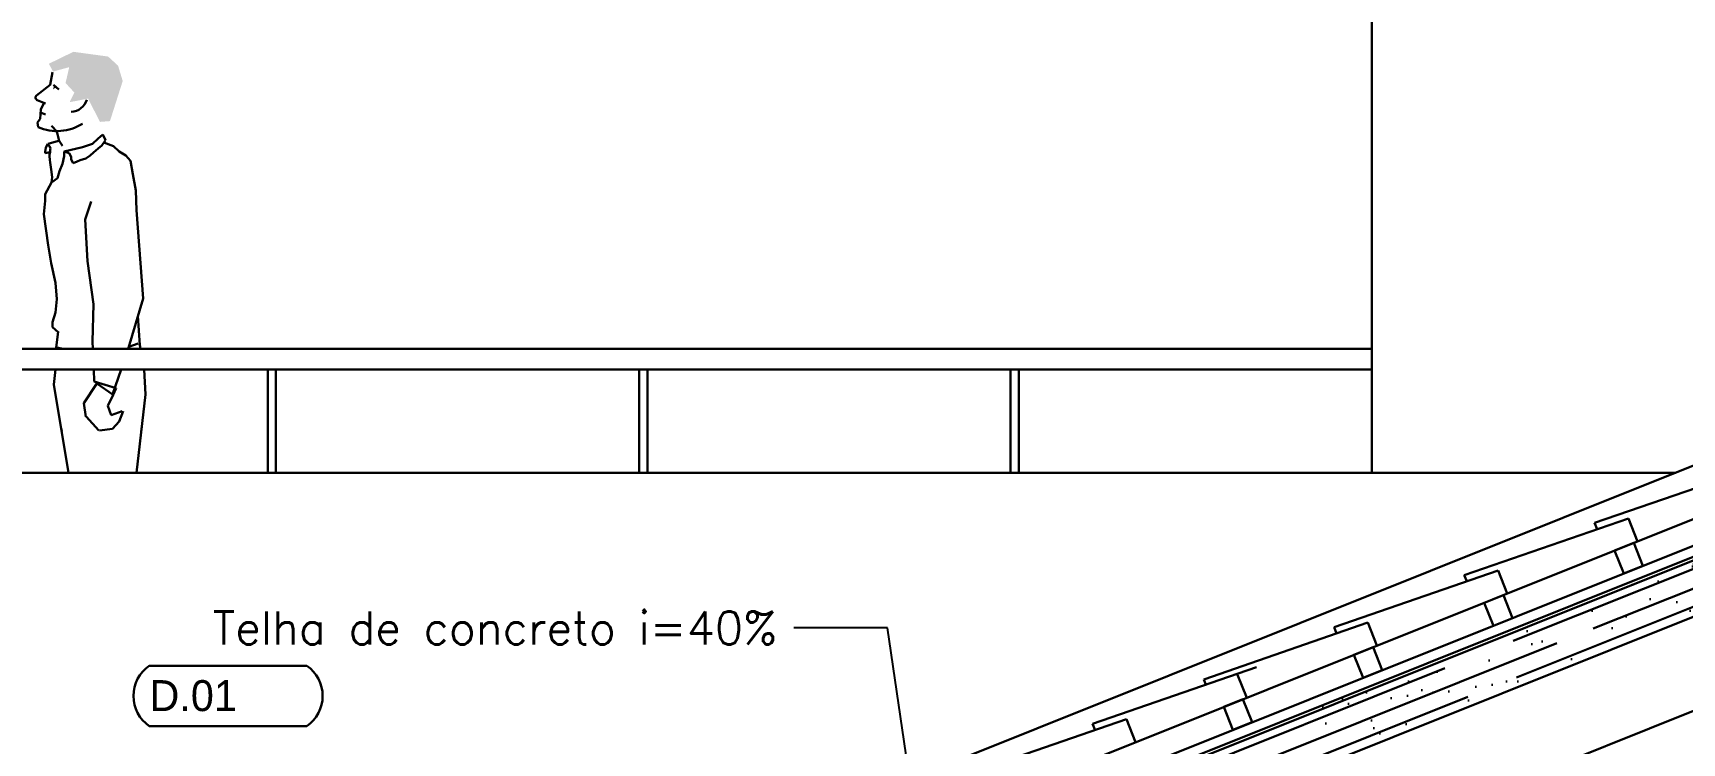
# Model space of a CAD drawing. Header units: millimetres. Extents: x -4228 to 27092, y -6721 to 984.
# Drawn here: x 24913.4 to 25313, y -2540.4 to -2368.5 of the extents above; entities that cross this region are included whole.
import ezdxf

# ---------------------------------------------------------------- set-up
doc = ezdxf.new("R2010")
doc.units = ezdxf.units.MM
doc.header["$LTSCALE"] = 50
doc.layers.get('0').update_dxf_attribs({"lineweight": 0})
for name, color, linetype in [('borda100', 3, 'Continuous'), ('gesso', 7, 'Continuous'), ('guardacorpo', 2, 'Continuous'), ('HACHURA', 2, 'Continuous'), ('hatch', 2, 'Continuous'), ('madeiramento', 2, 'Continuous'), ('PAREDES3', 2, 'Continuous'), ('telhas', 3, 'Continuous'), ('TEXTO', 7, 'Continuous'), ('textocod_100', 7, 'Continuous')]:
    doc.layers.add(name, color=color, linetype=linetype)
doc.styles.add('CODIGO', font='bgothl.ttf')
doc.styles.add('ROMANS', font='romans.shx')
doc.dimstyles.new('LEADER_50', dxfattribs={"dimscale": 0, "dimtxt": 8, "dimasz": 10, "dimexe": 10, "dimexo": 5, "dimgap": 4, "dimtad": 0, "dimdec": 0, "dimzin": 1, "dimdsep": 46, "dimtxsty": 'ROMANS', "dimcen": 10, "dimdle": 10, "dimclrd": 9, "dimclre": 9, "dimclrt": 7, "dimaunit": 1, "dimadec": 0, "dimazin": 0, "dimtm": 1e-09, "dimtfac": 1, "dimtdec": 0, "dimtmove": 2, "dimatfit": 3, "dimfxl": 1, "dimtolj": 1, "dimtzin": 0, "dimarcsym": 0})

msp = doc.modelspace()

# ---------------------------------------------------------------- hatches: boundary and pattern name
at = {"layer": 'hatch', "linetype": 'Continuous', "lineweight": 30}
h = msp.add_hatch(dxfattribs=at)
h.set_pattern_fill('AR-RROOF', color=3, scale=0.5, style=0)
h.set_pattern_definition([(21.8014, (25159.258, -2572.462), (21.22498, 22.1683), [190.5, -25.4, 63.5, -12.7]), (21.8014, (25172.583, -2560.293), (-18.0648, 10.9662), [38.1, -4.191, 76.2, -9.525]), (21.8014, (25161.145, -2560.081), (58.15644, 32.42705), [101.6, -17.78, 50.8, -12.7])])
h.paths.add_polyline_path([(25336.41, -2487.06), (25051.86, -2600.88), (25052.93, -2603.56), (25081.51, -2603.56), (25140.76, -2579.86), (25140.76, -2572.46), (25159.26, -2572.46), (25372.76, -2487.06)])
h.paths.add_polyline_path([(25512.76, -2416.52), (25376.41, -2471.06), (25412.76, -2471.06), (25512.76, -2431.06)])
h = msp.add_hatch(dxfattribs=at)
h.set_pattern_fill('AR-SAND', color=256, scale=0.3, style=0)
h.set_pattern_definition([(37.5, (27704.919, -5480.449), (-0.48001, 14.682397), [0, -11.5824, 0, -12.954, 0, -12.3825]), (7.5, (27704.919, -5480.45), (13.4857, 21.50475), [0, -6.2484, 0, -10.4394, 0, -4.0005]), (327.5, (27695.546, -5480.449), (23.72977, 0.043116), [0, -3.81, 0, -13.716, 0, -17.907]), (317.5, (27695.546, -5480.45), (22.90669, 6.68788), [0, -1.905, 0, -8.9916, 0, -10.287])])
h.paths.add_polyline_path([(25376.41, -2471.06), (25412.76, -2471.06), (25512.76, -2431.06), (25512.76, -2416.52)])
h.paths.add_polyline_path([(25372.76, -2487.06), (25336.41, -2487.06), (25051.86, -2600.88), (25052.93, -2603.56), (25081.51, -2603.56), (25140.76, -2579.86), (25140.76, -2572.46), (25159.26, -2572.46)])

# ---------------------------------------------------------------- linework, layer by layer
at = {"color": 3, "lineweight": 30}
for p, q in [((24914.25, -2383.59), (24917.55, -2380.98)), ((24917.55, -2380.98), (24918.14, -2377.92)), ((24918.36, -2381.01), (24919.64, -2382.17)), ((24914.41, -2384.73), (24916.39, -2385.55)), ((24915.29, -2387.03), (24916, -2385.49)), ((24914.44, -2390.14), (24915.14, -2389.26)), ((24915.14, -2389.26), (24915.29, -2387.03)), ((24915.24, -2387.75), (24916.38, -2388.21)), ((24914.63, -2391.26), (24914.44, -2390.14)), ((24919.19, -2392.32), (24917.85, -2390.97)), ((24919.7, -2394.6), (24919.19, -2392.32)), ((24929.2, -2394), (24930.31, -2393.01)), ((24930.31, -2393.01), (24930.92, -2394.43)), ((24916.36, -2397.25), (24916.31, -2397.59)), ((24916.31, -2397.59), (24917.47, -2397.32)), ((24916.48, -2396.17), (24916.36, -2397.25)), ((24917.01, -2395.31), (24916.48, -2396.17)), ((24919.58, -2394.56), (24917.07, -2395.31)), ((24917.07, -2395.31), (24917.07, -2395.44)), ((24917.07, -2395.44), (24917.36, -2395.91)), ((24917.36, -2395.91), (24917.6, -2396.44)), ((24917.53, -2397.32), (24917.42, -2397.92)), ((24917.6, -2396.44), (24917.53, -2396.79)), ((24917.53, -2396.79), (24917.53, -2397.32)), ((24919.7, -2394.6), (24920.52, -2395.83)), ((24920.9, -2397.13), (24925.35, -2396.15)), ((24920.9, -2398.27), (24920.9, -2397.13)), ((24922.14, -2397.57), (24920.9, -2397.13)), ((24925.35, -2396.15), (24927.83, -2395.3)), ((24928.07, -2397.42), (24927.22, -2398.12)), ((24927.83, -2395.3), (24929.2, -2394)), ((24929.2, -2396.42), (24928.07, -2397.42)), ((24930.05, -2395.72), (24929.2, -2396.42)), ((24930.92, -2394.43), (24930.05, -2395.72)), ((24930.53, -2395), (24932.9, -2395.85)), ((24932.9, -2395.85), (24934.27, -2397.13)), ((24934.27, -2397.13), (24935.87, -2398.12)), ((24917.42, -2397.92), (24917.42, -2398.33)), ((24917.42, -2398.33), (24917.47, -2399.2)), ((24917.47, -2399.2), (24917.53, -2399.81)), ((24917.53, -2399.81), (24917.81, -2401.54)), ((24919.79, -2401.97), (24920.53, -2400.12)), ((24920.53, -2400.12), (24920.9, -2398.27)), ((24922.64, -2398.42), (24922.14, -2397.57)), ((24922.64, -2399.12), (24922.64, -2398.42)), ((24923.14, -2399.97), (24922.64, -2399.12)), ((24924.12, -2399.55), (24923.14, -2399.97)), ((24924.85, -2399.27), (24924.12, -2399.55)), ((24926.22, -2398.84), (24924.85, -2399.27)), ((24927.22, -2398.12), (24926.22, -2398.84)), ((24935.87, -2398.12), (24936.98, -2399.42)), ((24936.98, -2399.42), (24937.59, -2402.65)), ((24916.32, -2407.5), (24917.9, -2404.64)), ((24917.81, -2401.54), (24918.05, -2403.39)), ((24918.05, -2403.39), (24917.9, -2404.64)), ((24917.9, -2404.64), (24919.29, -2403.66)), ((24919.29, -2403.66), (24919.79, -2401.97)), ((24938.33, -2406.6), (24937.59, -2402.65)), ((24916.04, -2412.31), (24916.32, -2409.15)), ((24916.32, -2409.15), (24916.32, -2407.5)), ((24926.06, -2413.64), (24927.51, -2409.31)), ((24938.33, -2406.6), (24938.49, -2411.37)), ((24916.04, -2412.31), (24917.07, -2419.84)), ((24938.49, -2411.37), (24940.06, -2432.79)), ((24926.58, -2423.75), (24926.06, -2413.64)), ((24917.07, -2419.84), (24917.77, -2424.21)), ((24917.77, -2424.21), (24918.81, -2428.99)), ((24928.05, -2434.12), (24926.58, -2423.75)), ((24918.81, -2428.99), (24919.16, -2432.96)), ((24919.16, -2432.96), (24918.81, -2436.14)), ((24936.54, -2444.75), (24940.06, -2432.79)), ((24918.81, -2436.14), (24918.13, -2438.52)), ((24927.81, -2443.17), (24928.05, -2434.12)), ((24939.25, -2444.11), (24938.82, -2437)), ((24918.13, -2438.52), (24918.13, -2439.73)), ((24918.13, -2439.73), (24919.51, -2440.92)), ((24919.01, -2444.72), (24919.49, -2440.79)), ((24918.79, -2444.53), (24920.69, -2444.96)), ((24927.88, -2444.96), (24927.81, -2443.17)), ((24936.46, -2444.96), (24936.54, -2444.75)), ((24936.62, -2444.46), (24938.88, -2443.69)), ((24939.41, -2444.96), (24939.25, -2444.11)), ((24918.43, -2453.64), (24918.81, -2449.96)), ((24925.74, -2458.1), (24928.85, -2453.37)), ((24928.2, -2452.89), (24928.09, -2449.96)), ((24933.54, -2454.51), (24928.2, -2452.89)), ((24928.85, -2453.37), (24932.84, -2456.08)), ((24932.67, -2456.01), (24934.75, -2449.96)), ((24940.63, -2456.06), (24940.3, -2449.96)), ((24922, -2474.96), (24918.43, -2453.64)), ((24932.84, -2456.08), (24931.55, -2458.78)), ((24932.84, -2456.08), (24933.54, -2454.51)), ((24938.5, -2474.96), (24940.63, -2456.06)), ((24926.2, -2461.44), (24925.74, -2458.1)), ((24926.3, -2461.32), (24929.31, -2464.77)), ((24931.55, -2458.78), (24932.31, -2461.03)), ((24932.31, -2461.03), (24934.96, -2460.04)), ((24935.21, -2460.04), (24934.27, -2462.59)), ((24920.34, -2464.96), (24920.19, -2464.15)), ((24932.66, -2464.33), (24929.49, -2464.75)), ((24934.27, -2462.59), (24932.66, -2464.33)), ((24939.76, -2463.77), (24939.61, -2464.96))]:
    msp.add_line(p, q, dxfattribs=at)
for centre, radius, start, end in [((24914.67, -2384.11), 0.67, 128.3615, 247.6917), ((24922.36, -2383.36), 4.25, 274.1476, 342.2254), ((24919.23, -2380.66), 11.56, 246.5372, 302.0448)]:
    msp.add_arc(centre, radius, start, end, dxfattribs=at)
for points in [[(24917.23, -2375.91), (24923.17, -2373.02), (24918.23, -2377.81), (24931.59, -2374.17)], [(24922.37, -2375.86), (24931.59, -2374.17), (24921.27, -2380.58), (24934, -2376.39)], [(24921.27, -2380.58), (24934, -2376.39), (24923.4, -2382.88), (24935.12, -2380.1)], [(24918.41, -2381.18), (24918.3, -2382.16), (24918.91, -2381.61)], [(24923.4, -2382.88), (24935.12, -2380.1), (24922.27, -2385.22), (24926.72, -2384.35)], [(24935.12, -2380.1), (24926.72, -2384.35), (24932.03, -2389.81), (24929.62, -2389.99)]]:
    msp.add_solid(points, dxfattribs=at)
at = {"layer": 'borda100', "color": 9, "linetype": 'Continuous', "lineweight": 30}
msp.add_lwpolyline([(24979.73, -2536.34, 0.525115), (24979.73, -2521.74), (24941.55, -2521.74, 0.525115), (24941.55, -2536.34)], format="xyb", close=True, dxfattribs=at)
at = {"layer": 'gesso', "linetype": 'Continuous', "lineweight": 30}
msp.add_line((25512.76, -2416.52), (25051.86, -2600.88), dxfattribs=at)
at = {"layer": 'guardacorpo', "color": 3, "linetype": 'Continuous', "lineweight": 30}
for p, q in [((25237.76, -2444.96), (24884.76, -2444.96)), ((25237.76, -2449.96), (24884.76, -2449.96))]:
    msp.add_line(p, q, dxfattribs=at)
at = {"layer": 'HACHURA', "color": 3, "linetype": 'Continuous', "lineweight": 30}
for p, q in [((24970.26, -2449.96), (24970.26, -2474.96)), ((24972.26, -2449.96), (24972.26, -2474.96)), ((25060.26, -2449.96), (25060.26, -2474.96)), ((25062.26, -2449.96), (25062.26, -2474.96)), ((25150.26, -2449.96), (25150.26, -2474.96)), ((25152.26, -2449.96), (25152.26, -2474.96))]:
    msp.add_line(p, q, dxfattribs=at)
at = {"layer": 'madeiramento', "color": 3, "linetype": 'Continuous', "lineweight": 30}
msp.add_line((25512.76, -2407.37), (24950.17, -2632.4), dxfattribs=at)
at = {"layer": 'madeiramento', "linetype": 'Continuous', "lineweight": 30}
for p, q in [((25512.76, -2413.83), (25055.57, -2596.7)), ((25372.76, -2487.06), (25159.26, -2572.46))]:
    msp.add_line(p, q, dxfattribs=at)
at = {"layer": 'madeiramento', "color": 7, "linetype": 'Continuous', "lineweight": 30}
msp.add_line((25315.76, -2532.66), (25184.76, -2585.06), dxfattribs=at)
at = {"layer": 'madeiramento', "color": 2, "linetype": 'Continuous', "lineweight": 30}
for points in [[(25298.83, -2499.4), (25303.48, -2497.54), (25301.25, -2491.97), (25296.61, -2493.83)], [(25267.27, -2512.03), (25271.91, -2510.17), (25269.68, -2504.6), (25265.04, -2506.46)], [(25235.7, -2524.65), (25240.34, -2522.8), (25238.11, -2517.23), (25233.47, -2519.08)], [(25204.13, -2537.28), (25208.77, -2535.42), (25206.54, -2529.85), (25201.9, -2531.71)]]:
    msp.add_lwpolyline(points, close=True, dxfattribs=at)
at = {"layer": 'PAREDES3', "color": 3, "linetype": 'Continuous', "lineweight": 30}
for p, q in [((25237.76, -2474.96), (25237.76, -2294.96)), ((25315.76, -2473.24), (25067.71, -2572.46)), ((25311.46, -2474.96), (24884.76, -2474.96))]:
    msp.add_line(p, q, dxfattribs=at)
at = {"layer": 'telhas', "linetype": 'Continuous', "lineweight": 30}
for p, q in [((25331.52, -2473.4), (25291.78, -2487.14)), ((25299.95, -2486.03), (25260.21, -2499.77)), ((25291.78, -2487.14), (25292.38, -2488.65)), ((25291.78, -2487.14), (25292.38, -2488.65)), ((25302.18, -2491.6), (25299.95, -2486.03)), ((25268.38, -2498.66), (25228.64, -2512.4)), ((25260.21, -2499.77), (25260.81, -2501.27)), ((25260.21, -2499.77), (25260.81, -2501.27)), ((25270.61, -2504.23), (25268.38, -2498.66)), ((25236.81, -2511.28), (25197.07, -2525.03)), ((25228.64, -2512.4), (25229.24, -2513.9)), ((25239.04, -2516.85), (25236.81, -2511.28)), ((25209.89, -2522.05), (25170.15, -2535.8)), ((25197.07, -2525.03), (25197.67, -2526.53)), ((25207.47, -2529.48), (25205.24, -2523.91)), ((25178.32, -2534.68), (25138.58, -2548.42)), ((25170.15, -2535.8), (25170.75, -2537.3)), ((25180.55, -2540.25), (25178.32, -2534.68))]:
    msp.add_line(p, q, dxfattribs=at)

# ---------------------------------------------------------------- texts
at = {"layer": 'TEXTO', "color": 7, "linetype": 'Continuous', "lineweight": 30, "insert": (25093.71, -2516.56), "char_height": 8, "width": 240.3418, "attachment_point": 9, "style": 'ROMANS'}
msp.add_mtext('Telha de concreto i=40% ', dxfattribs=at)
at = {"layer": 'textocod_100', "lineweight": 30, "style": 'CODIGO'}
msp.add_text('D.01', height=7.5, dxfattribs=at).set_placement((24941.6, -2532.71))

# ---------------------------------------------------------------- leaders
at = {"layer": 'TEXTO', "linetype": 'Continuous', "lineweight": 30, "annotation_type": 0, "has_hookline": 1, "hookline_direction": 1, "text_width": 156.19}
msp.add_leader([(25126.56, -2553.95), (25120.4, -2512.56), (25097.71, -2512.56)], dimstyle='LEADER_50', override={"dimscale": 1}, dxfattribs=at)

doc.saveas('drawing.dxf')
